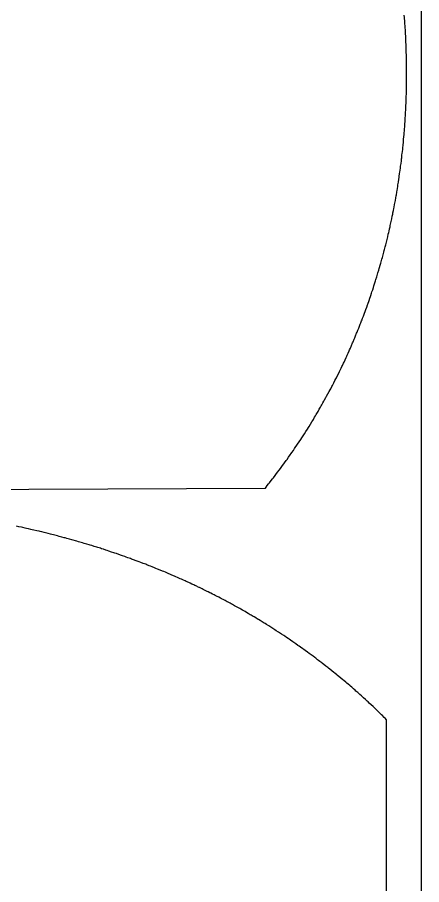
# Model space of a CAD drawing. Header units: metres. Extents: x 392 to 517, y -2 to 248.
# Drawn here: x 489.6 to 517.3, y 113.8 to 173.4 of the extents above; entities that cross this region are included whole.
import ezdxf

# ---------------------------------------------------------------- set-up
doc = ezdxf.new("R2010")
doc.units = ezdxf.units.M
doc.header["$MEASUREMENT"] = 0

msp = doc.modelspace()

# ---------------------------------------------------------------- linework, layer by layer
at = {"flags": 128}
for points in [[(517.347254, -2.443354), (517.347254, 247.556646), (392.347254, 247.556646), (392.347254, -2.443354), (517.347254, -2.443354)], [(506.619187, 141.048686), (506.66428, 141.104779), (506.754143, 141.217146), (506.843575, 141.329753), (506.902959, 141.404957), (507.021154, 141.555686), (507.109302, 141.669012), (507.167829, 141.744695), (507.284315, 141.896379), (507.342274, 141.97238), (507.457623, 142.1247), (507.572218, 142.277441), (507.648195, 142.379504), (507.698661, 142.447649), (507.799146, 142.584189), (507.883469, 142.699653), (507.939449, 142.77676), (508.050848, 142.931288), (508.106267, 143.008709), (508.216544, 143.163865), (508.326073, 143.319438), (508.398678, 143.423385), (508.446897, 143.492787), (508.542895, 143.631835), (508.623436, 143.749413), (508.676898, 143.827929), (508.783264, 143.98527), (508.83617, 144.064096), (508.941424, 144.22206), (509.045939, 144.380437), (509.115205, 144.486251), (509.161199, 144.556896), (509.252752, 144.69843), (509.303994, 144.778186), (509.405925, 144.938007), (509.50712, 145.09824), (509.574175, 145.20529), (509.618697, 145.276758), (509.707304, 145.419939), (509.806294, 145.581405), (509.871879, 145.689276), (509.915421, 145.761292), (510.002072, 145.905567), (510.06668, 146.013985), (510.109571, 146.086365), (510.194919, 146.231367), (510.237376, 146.30399), (510.321858, 146.449477), (510.405762, 146.595287), (510.461377, 146.692673), (510.498312, 146.757676), (510.571839, 146.887874), (510.641212, 147.011696), (510.687233, 147.094371), (510.778728, 147.260026), (510.824202, 147.343007), (510.914604, 147.509274), (511.004279, 147.675947), (511.063658, 147.787289), (511.103064, 147.861617), (511.181445, 148.010514), (511.225282, 148.09441), (511.312411, 148.262507), (511.398813, 148.43101), (511.456011, 148.543571), (511.493963, 148.618712), (511.569437, 148.769235), (511.653658, 148.938957), (511.709402, 149.052331), (511.746385, 149.128014), (511.819921, 149.27962), (511.874695, 149.393535), (511.911033, 149.469579), (511.983276, 149.621908), (512.019183, 149.698193), (512.090565, 149.851003), (512.161374, 150.004134), (512.20826, 150.1064), (512.239376, 150.174656), (512.301268, 150.311359), (512.370354, 150.465453), (512.404682, 150.54262), (512.455905, 150.658522), (512.532132, 150.832713), (512.607633, 151.00731), (512.64511, 151.094761), (512.71952, 151.269969), (512.756451, 151.357725), (512.811507, 151.48955), (512.884949, 151.667306), (512.921391, 151.75634), (512.975707, 151.890084), (513.029604, 152.024063), (513.056396, 152.09114), (513.109667, 152.225469), (513.136145, 152.292721), (513.175666, 152.393709), (513.227995, 152.528565), (513.254003, 152.59608), (513.292817, 152.697464), (513.350597, 152.849786), (513.401512, 152.985433), (513.426812, 153.053344), (513.464566, 153.155321), (513.520753, 153.308535), (513.576409, 153.462046), (513.604037, 153.538913), (513.610861, 153.557965), (513.672605, 153.731629), (513.713347, 153.847484), (513.74032, 153.924757), (513.793819, 154.079386), (513.833552, 154.195432), (513.859855, 154.272831), (513.912014, 154.427714), (513.937871, 154.505197), (513.989141, 154.660247), (514.039821, 154.815408), (514.073281, 154.918911), (514.095442, 154.98794), (514.139416, 155.126064), (514.1824, 155.262589), (514.210805, 155.353654), (514.267016, 155.535896), (514.294823, 155.627073), (514.349838, 155.809541), (514.404058, 155.992159), (514.439765, 156.113987), (514.463374, 156.195243), (514.510125, 156.357843), (514.549086, 156.495128), (514.574815, 156.586698), (514.625683, 156.769948), (514.650823, 156.861629), (514.700516, 157.045102), (514.749429, 157.228722), (514.781605, 157.351217), (514.802864, 157.432916), (514.844922, 157.596402), (514.879931, 157.734433), (514.903029, 157.8265), (514.948646, 158.010742), (514.971166, 158.102918), (515.015627, 158.287378), (515.059319, 158.471984), (515.088022, 158.595135), (515.106968, 158.677271), (515.144406, 158.841629), (515.175526, 158.980394), (515.196034, 159.07295), (515.236479, 159.258169), (515.256417, 159.350832), (515.295723, 159.536266), (515.33427, 159.721842), (515.359548, 159.84564), (515.376214, 159.928207), (515.409097, 160.093425), (515.436379, 160.232915), (515.454332, 160.325953), (515.489674, 160.512135), (515.507063, 160.605279), (515.541278, 160.791674), (515.574744, 160.97821), (515.596639, 161.102646), (515.611051, 161.185639), (515.639433, 161.351707), (515.662922, 161.491913), (515.678348, 161.585428), (515.708642, 161.772563), (515.72351, 161.866183), (515.752689, 162.053529), (515.781125, 162.241015), (515.799671, 162.366084), (515.811852, 162.449497), (515.835775, 162.616407), (515.855505, 162.757323), (515.868428, 162.85131), (515.893719, 163.03939), (515.906087, 163.133482), (515.930271, 163.321771), (515.953718, 163.510199), (515.968939, 163.635895), (515.978906, 163.719727), (515.998402, 163.887473), (516.0144, 164.029093), (516.024835, 164.12355), (516.045155, 164.312569), (516.05504, 164.40713), (516.074258, 164.596356), (516.092742, 164.785721), (516.104658, 164.912041), (516.11242, 164.996289), (516.12751, 165.164867), (516.139792, 165.307189), (516.147751, 165.402114), (516.16312, 165.592067), (516.170529, 165.687095), (516.184798, 165.877256), (516.198334, 166.067555), (516.198334, 166.067555), (516.206951, 166.194498), (516.212515, 166.27916), (516.223208, 166.448567), (516.233169, 166.615434), (516.237939, 166.698907), (516.244831, 166.824167), (516.254576, 167.012168), (516.263611, 167.200304), (516.267861, 167.294422), (516.275829, 167.48276), (516.279546, 167.57698), (516.284789, 167.718373), (516.285505, 167.738578), (516.287984, 167.81041), (516.292631, 167.954035), (516.296861, 168.097608), (516.29945, 168.193294), (516.304074, 168.384595), (516.307059, 168.52801), (516.30882, 168.623592), (516.31179, 168.814684), (516.313001, 168.910196), (516.314874, 169.101149), (516.316017, 169.292011), (516.316375, 169.419201), (516.316434, 169.503971), (516.316122, 169.673458), (516.315414, 169.816407), (516.314716, 169.911677), (516.312778, 170.102149), (516.311538, 170.197351), (516.308519, 170.387687), (516.304779, 170.577932), (516.301887, 170.704711), (516.299782, 170.789208), (516.295147, 170.958149), (516.290796, 171.100637), (516.287671, 171.195601), (516.280886, 171.385461), (516.277226, 171.480357), (516.26937, 171.670081), (516.2608, 171.859716), (516.254691, 171.986089), (516.250442, 172.070315), (516.241523, 172.238714), (516.23356, 172.380746), (516.228029, 172.475406), (516.216435, 172.664658), (516.21037, 172.75925), (516.197709, 172.948368), (516.184336, 173.137395), (516.175026, 173.263363), (516.168644, 173.34732), (516.155458, 173.51518)], [(447.035411, 140.795318), (506.619187, 141.048686)], [(514.93824, 125.144172), (514.843627, 125.238062), (514.780429, 125.300484), (514.653744, 125.424915), (514.590257, 125.486925), (514.46299, 125.610532), (514.335337, 125.733591), (514.250019, 125.815325), (514.193045, 125.869679), (514.078868, 125.978063), (514.014509, 126.038838), (513.885501, 126.159977), (513.756106, 126.280568), (513.669628, 126.360658), (513.611881, 126.413916), (513.496157, 126.520108), (513.365604, 126.639057), (513.278353, 126.718052), (513.220091, 126.770581), (513.103338, 126.875314), (513.015573, 126.95358), (512.956968, 127.005622), (512.839529, 127.109383), (512.780696, 127.161102), (512.6628, 127.264216), (512.5446, 127.366899), (512.465631, 127.435114), (512.41291, 127.480484), (512.307287, 127.57097), (512.206806, 127.656546), (512.139699, 127.713426), (512.005195, 127.826777), (511.937799, 127.883248), (511.802718, 127.995782), (511.667254, 128.107772), (511.576731, 128.18213), (511.516287, 128.231567), (511.395173, 128.330119), (511.326913, 128.385366), (511.190106, 128.495453), (511.052915, 128.604996), (510.961241, 128.677724), (510.900031, 128.726074), (510.777384, 128.822455), (510.639044, 128.93037), (510.546606, 129.002013), (510.484885, 129.04964), (510.361218, 129.144575), (510.268269, 129.215495), (510.206209, 129.262642), (510.081863, 129.356614), (510.019576, 129.403439), (509.894777, 129.49677), (509.769677, 129.589674), (509.686109, 129.651373), (509.630323, 129.6924), (509.518573, 129.774201), (509.359048, 129.89009), (509.252431, 129.96697), (509.181234, 130.018055), (509.038554, 130.11982), (508.931295, 130.19579), (508.85967, 130.246269), (508.716135, 130.346822), (508.644225, 130.396896), (508.500121, 130.496642), (508.355636, 130.59585), (508.259103, 130.66169), (508.194654, 130.705451), (508.065531, 130.792654), (507.95635, 130.865901), (507.883445, 130.914565), (507.73735, 131.011491), (507.664161, 131.059753), (507.517499, 131.155874), (507.370458, 131.25146), (507.272222, 131.314886), (507.206637, 131.357038), (507.075244, 131.441025), (507.001205, 131.488081), (506.852843, 131.581794), (506.704104, 131.674972), (506.604735, 131.736794), (506.538396, 131.777877), (506.405495, 131.859727), (506.255626, 131.951303), (506.155504, 132.012058), (506.088664, 132.05243), (505.954759, 132.132857), (505.854136, 132.192902), (505.786961, 132.2328), (505.652389, 132.312281), (505.584991, 132.351863), (505.449974, 132.430714), (505.31466, 132.509144), (505.224286, 132.561197), (505.043144, 132.664745), (504.936329, 132.725315), (504.865018, 132.765552), (504.722152, 132.845682), (504.650599, 132.885576), (504.507248, 132.965018), (504.363575, 133.044003), (504.267613, 133.096405), (504.203558, 133.131226), (504.075258, 133.200598), (504.002978, 133.239461), (503.858174, 133.316844), (503.713048, 133.39377), (503.616118, 133.4448), (503.551418, 133.478707), (503.421828, 133.546251), (503.275735, 133.621807), (503.178161, 133.671924), (503.113032, 133.705223), (502.982583, 133.77155), (502.88458, 133.821059), (502.819165, 133.853952), (502.688144, 133.919469), (502.622539, 133.952093), (502.491137, 134.01707), (502.359482, 134.081687), (502.271571, 134.124566), (502.095411, 134.209844), (502.070082, 134.222035), (501.972469, 134.268853), (501.907355, 134.299939), (501.777032, 134.361809), (501.711824, 134.392593), (501.581315, 134.453861), (501.450682, 134.514729), (501.363525, 134.555085), (501.189045, 134.635269), (501.123559, 134.665155), (500.992495, 134.724632), (500.861308, 134.783714), (500.773782, 134.822884), (500.598568, 134.900699), (500.467016, 134.958604), (500.379247, 134.99699), (500.203548, 135.073245), (500.115619, 135.111113), (499.9396, 135.186334), (499.763368, 135.260871), (499.645763, 135.310182), (499.567307, 135.342889), (499.41027, 135.407899), (499.226599, 135.483171), (499.104025, 135.532949), (499.022254, 135.565954), (498.858579, 135.631537), (498.735707, 135.68035), (498.653736, 135.712714), (498.489664, 135.777017), (498.407562, 135.808956), (498.243226, 135.872411), (498.078715, 135.935303), (497.968945, 135.976919), (497.895722, 136.004525), (497.749172, 136.059406), (497.5635, 136.128234), (497.439598, 136.173728), (497.356942, 136.203885), (497.191503, 136.263784), (497.067311, 136.308347), (496.984463, 136.337884), (496.818639, 136.396546), (496.735664, 136.425672), (496.569586, 136.483514), (496.403339, 136.540812), (496.292414, 136.578709), (496.218422, 136.603841), (496.07034, 136.653783), (495.882734, 136.71638), (495.757546, 136.757734), (495.674035, 136.785136), (495.50689, 136.839539), (495.381421, 136.87999), (495.297724, 136.906792), (495.130207, 136.959996), (495.046386, 136.9864), (494.878622, 137.038811), (494.710694, 137.090694), (494.598652, 137.124991), (494.523917, 137.147726), (494.37435, 137.192885), (494.184871, 137.249449), (494.058437, 137.286791), (493.974098, 137.311524), (493.805299, 137.360601), (493.678594, 137.397068), (493.594074, 137.421219), (493.424914, 137.469133), (493.340275, 137.492897), (493.170876, 137.540041), (493.001318, 137.586672), (492.888191, 137.617477), (492.812734, 137.637887), (492.661727, 137.678406), (492.661727, 137.678406), (492.47043, 137.729113), (492.342788, 137.762562), (492.257644, 137.784704), (492.08724, 137.828609), (491.959334, 137.861207), (491.874015, 137.882783), (491.70326, 137.925558), (491.617824, 137.946758), (491.446836, 137.988783), (491.275694, 138.030311), (491.161513, 138.05772), (491.085355, 138.07587), (490.932947, 138.111877), (490.739882, 138.156889), (490.611064, 138.186551), (490.525138, 138.206171), (490.353172, 138.245044), (490.224097, 138.273877), (490.138, 138.292946), (489.965692, 138.330718), (489.879481, 138.349421), (489.706946, 138.386463), (489.53426, 138.423019)], [(514.944788, 41.803767), (514.93824, 125.144172)]]:
    msp.add_lwpolyline(points, dxfattribs=at)

doc.saveas('drawing.dxf')
